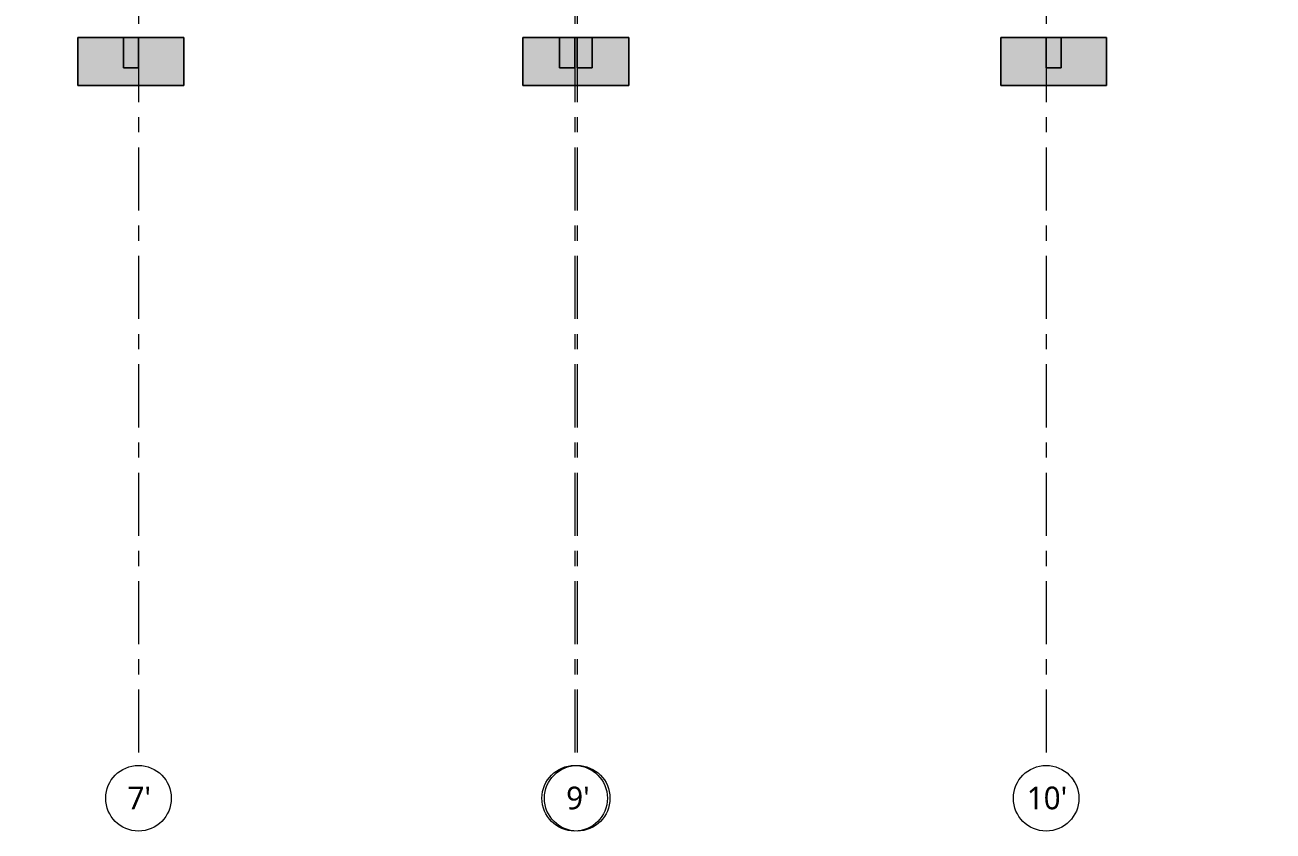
# Model space of a CAD drawing. Header units: millimetres. Extents: x -4000 to 187956, y -58990 to 162485.
# Drawn here: x 99579 to 124329, y -58990 to -43006 of the extents above; entities that cross this region are included whole.
import ezdxf

# ---------------------------------------------------------------- set-up
doc = ezdxf.new("R2010")
doc.units = ezdxf.units.MM
doc.linetypes.add('Grid Line 12_5mm', pattern=[2150, 1250, -300, 300, -300])
for name, color, linetype, lineweight in [('A-FLOR', 192, 'Continuous', 13), ('A-FLOR-PATT', 8, 'Continuous', 13), ('S-COLS', 52, 'Continuous', 9), ('S-GRID', 1, 'Continuous', 30), ('S-GRID-IDEN', 1, 'Continuous', 30)]:
    doc.layers.add(name, color=color, linetype=linetype, lineweight=lineweight)
doc.styles.add('Trebuchet MS_1', font='trebuc.ttf', dxfattribs={"height": 450})

# ---------------------------------------------------------------- blocks, each defined once
blk = doc.blocks.new('Grid - M_Grid Head - Circle-4774-0_000')
at = {"layer": 'S-GRID-IDEN', "color": 250, "lineweight": 9}
blk.add_circle((0, 0), 6.5, dxfattribs=at)
blk = doc.blocks.new('CMF2_NHAPHUTRO_S_rvt-1-0_000')
at = {"layer": 'A-FLOR-PATT', "lineweight": 9}
h = blk.add_hatch(dxfattribs=at)
h.set_pattern_fill('FP_1', color=250, style=0, pattern_type=2)
h.set_pattern_definition([(0, (0, 0), (812.8, 203.2), [33.528, -576.072, 33.528, -576.072, -3251.2]), (0, (0, 0), (812.8, 203.2), [-1219.2, 33.528, -1185.672, 33.528, -576.072, -1422.4]), (0, (0, 0), (812.8, 203.2), [-3048, 33.528, -372.872, 33.528, -982.472]), (120, (304.8, 101.6), (-582.37636, 602.30545), [33.528, -576.072, 33.528, -576.072, -3251.2]), (120, (304.8, 101.6), (-582.37636, 602.30545), [-1219.2, 33.528, -1185.672, 33.528, -576.072, -1422.4]), (120, (304.8, 101.6), (-582.37636, 602.30545), [-3048, 33.528, -372.872, 33.528, -982.472]), (240, (406.4, 508), (-230.42364, -805.50545), [33.528, -576.072, 33.528, -576.072, -3251.2]), (240, (406.4, 508), (-230.42364, -805.50545), [-1219.2, 33.528, -1185.672, 33.528, -576.072, -1422.4]), (240, (406.4, 508), (-230.42364, -805.50545), [-3048, 33.528, -372.872, 33.528, -982.472])])
h.paths.add_polyline_path([(175030, -44206), (175030, -43256), (172930, -43256), (172930, -44206)])
h.paths.add_polyline_path([(169630, -44206), (169630, -43256), (167530, -43256), (167530, -44206)])
h.paths.add_polyline_path([(151630, -44206), (151630, -43256), (149530, -43256), (149530, -44206)])
h.paths.add_polyline_path([(160630, -44206), (160630, -43256), (158530, -43256), (158530, -44206)])
h.paths.add_polyline_path([(142630, -44206), (142630, -43256), (140530, -43256), (140530, -44206)])
h.paths.add_polyline_path([(135430, -44206), (135430, -43256), (133330, -43256), (133330, -44206)])
h.paths.add_polyline_path([(126130, -44206), (128230, -44206), (128230, -43256), (126130, -43256)])
h.paths.add_polyline_path([(111555, -44206), (111555, -43256), (109455, -43256), (109455, -44206)])
h.paths.add_polyline_path([(121030, -44206), (121030, -43256), (118930, -43256), (118930, -44206)])
h.paths.add_polyline_path([(95530, -44206), (95530, -43256), (93430, -43256), (93430, -44206), (93524, -44206)])
h.paths.add_polyline_path([(102730, -44206), (102730, -43256), (100630, -43256), (100630, -44206)])
h.paths.add_polyline_path([(88330, -44206), (88330, -43256), (86230, -43256), (86230, -44206)])
h.paths.add_polyline_path([(80830, -44206), (80830, -43256), (78730, -43256), (78730, -44206)])
at = {"layer": 'S-COLS', "lineweight": 5, "transparency": 33554534}
for points in [[(101830, -43856), (101830, -43256), (101530, -43256), (101530, -43856)], [(110480, -43856), (110480, -43256), (110180, -43256), (110180, -43856)], [(110830, -43856), (110830, -43256), (110530, -43256), (110530, -43856)], [(120130, -43856), (120130, -43256), (119830, -43256), (119830, -43856)]]:
    blk.add_hatch(color=256, dxfattribs=at).paths.add_polyline_path(points)
at = {"layer": 'A-FLOR', "color": 93, "lineweight": 15}
for p, q in [((100630, -44206), (100630, -43256)), ((100630, -43256), (101530, -43256)), ((101830, -43256), (102730, -43256)), ((102730, -43256), (102730, -44206)), ((109455, -44206), (109455, -43256)), ((109455, -43256), (110180, -43256)), ((110480, -43256), (110530, -43256)), ((110830, -43256), (111555, -43256)), ((111555, -43256), (111555, -44206)), ((118930, -44206), (118930, -43256)), ((118930, -43256), (119830, -43256)), ((120130, -43256), (121030, -43256)), ((121030, -43256), (121030, -44206)), ((102730, -44206), (100630, -44206)), ((111555, -44206), (109455, -44206)), ((121030, -44206), (118930, -44206))]:
    blk.add_line(p, q, dxfattribs=at)
at = {"layer": 'A-FLOR', "color": 94, "lineweight": 15}
for p, q in [((101530, -43256), (100630, -43256)), ((100630, -43256), (100630, -44206)), ((102730, -43256), (101830, -43256)), ((102730, -44206), (102730, -43256)), ((110180, -43256), (109455, -43256)), ((109455, -43256), (109455, -44206)), ((110530, -43256), (110480, -43256)), ((111555, -43256), (110830, -43256)), ((111555, -44206), (111555, -43256)), ((119830, -43256), (118930, -43256)), ((118930, -43256), (118930, -44206)), ((121030, -43256), (120130, -43256)), ((121030, -44206), (121030, -43256)), ((100630, -44206), (102730, -44206)), ((109455, -44206), (111555, -44206)), ((118930, -44206), (121030, -44206))]:
    blk.add_line(p, q, dxfattribs=at)
at = {"layer": 'A-FLOR', "color": 95, "lineweight": 15}
for p, q in [((101530, -43256), (101830, -43256)), ((110180, -43256), (110480, -43256)), ((110530, -43256), (110830, -43256)), ((119830, -43256), (120130, -43256))]:
    blk.add_line(p, q, dxfattribs=at)
at = {"layer": 'A-FLOR', "color": 96, "lineweight": 15}
for p, q in [((101830, -43256), (101530, -43256)), ((110480, -43256), (110180, -43256)), ((110830, -43256), (110530, -43256)), ((120130, -43256), (119830, -43256))]:
    blk.add_line(p, q, dxfattribs=at)
at = {"layer": 'S-COLS', "color": 250}
for p, q in [((101830, -43256), (101530, -43256)), ((101530, -43256), (101530, -43856)), ((101530, -43856), (101530, -43256)), ((101530, -43256), (101830, -43256)), ((101830, -43856), (101830, -43256)), ((101830, -43256), (101830, -43856)), ((110480, -43256), (110180, -43256)), ((110180, -43256), (110180, -43856)), ((110180, -43856), (110180, -43256)), ((110180, -43256), (110480, -43256)), ((110480, -43856), (110480, -43256)), ((110480, -43256), (110480, -43856)), ((110830, -43256), (110530, -43256)), ((110530, -43256), (110530, -43856)), ((110530, -43856), (110530, -43256)), ((110530, -43256), (110830, -43256)), ((110830, -43856), (110830, -43256)), ((110830, -43256), (110830, -43856)), ((120130, -43256), (119830, -43256)), ((119830, -43256), (119830, -43856)), ((119830, -43856), (119830, -43256)), ((119830, -43256), (120130, -43256)), ((120130, -43856), (120130, -43256)), ((120130, -43256), (120130, -43856)), ((101530, -43856), (101830, -43856)), ((101830, -43856), (101530, -43856)), ((110180, -43856), (110480, -43856)), ((110480, -43856), (110180, -43856)), ((110530, -43856), (110830, -43856)), ((110830, -43856), (110530, -43856)), ((119830, -43856), (120130, -43856)), ((120130, -43856), (119830, -43856))]:
    blk.add_line(p, q, dxfattribs=at)
at = {"layer": 'S-GRID', "linetype": 'Grid Line 12_5mm', "lineweight": 9}
for p, q in [((101830, -13185), (101830, -57690)), ((110480, -13185), (110480, -57690)), ((110530, -13185), (110530, -57690)), ((119830, -13185), (119830, -57690))]:
    blk.add_line(p, q, dxfattribs=at)
at = {"layer": 'S-GRID-IDEN', "lineweight": 9, "char_height": 450, "attachment_point": 1, "style": 'Trebuchet MS_1', "bg_fill": 3, "box_fill_scale": 1.25, "bg_fill_color": 256, "bg_fill_true_color": 13158600, "bg_fill_transparency": 0}
for s, insert, width in [("7'", (101612, -58109), 521.1), ("8'", (110262, -58109), 521.1), ("10'", (119446, -58109), 921.94)]:
    blk.add_mtext(s, dxfattribs=dict(at, insert=insert, width=width))
at = {"layer": 'S-GRID-IDEN', "color": 10, "lineweight": 5, "xscale": 99.99999999999993, "yscale": 99.99999999999993, "zscale": 99.99999999999993, "rotation": 180}
for p in [(101830, -58340), (119830, -58340)]:
    blk.add_blockref('Grid - M_Grid Head - Circle-4774-0_000', p, dxfattribs=at)
at = {"layer": 'S-GRID-IDEN', "lineweight": 9, "insert": (110312, -58109), "char_height": 450, "width": 521.1, "attachment_point": 1, "style": 'Trebuchet MS_1', "bg_fill": 3, "box_fill_scale": 1.25, "bg_fill_color": 256, "bg_fill_true_color": 13158600, "bg_fill_transparency": 0}
blk.add_mtext("9'", dxfattribs=at)
at = {"layer": 'S-GRID-IDEN', "color": 10, "lineweight": 5, "xscale": 99.99999999999993, "yscale": 99.99999999999993, "zscale": 99.99999999999993, "rotation": 180}
for p in [(110480, -58340), (110530, -58340)]:
    blk.add_blockref('Grid - M_Grid Head - Circle-4774-0_000', p, dxfattribs=at)

msp = doc.modelspace()

# ---------------------------------------------------------------- block references
at = {"lineweight": 5}
msp.add_blockref('CMF2_NHAPHUTRO_S_rvt-1-0_000', (0, 0), dxfattribs=at)

doc.saveas('drawing.dxf')
